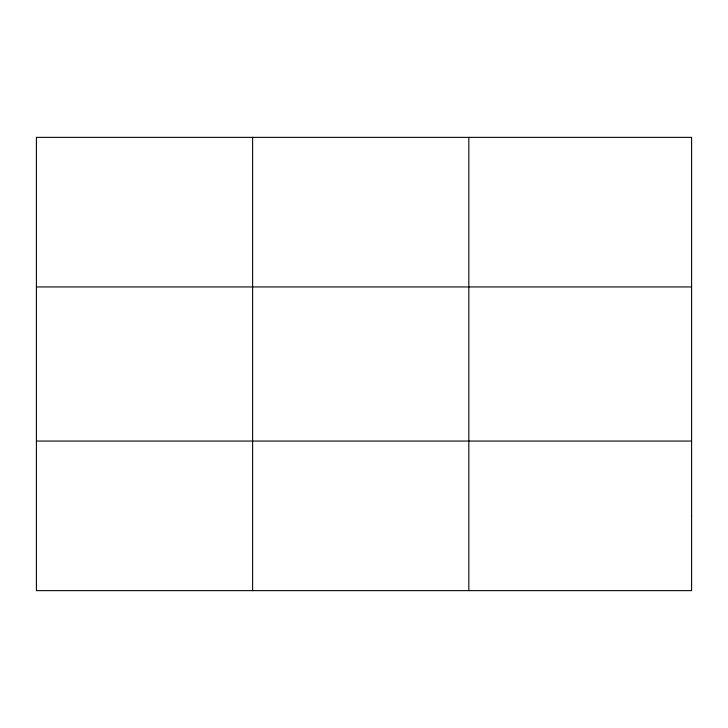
<?xml version="1.0" encoding="UTF-8"?>
<svg xmlns="http://www.w3.org/2000/svg" width="728" height="728" viewBox="0 0 728 728"><rect width="100%" height="100%" fill="white"/><g stroke="black" fill="none" stroke-linecap="round" stroke-linejoin="round"><path stroke-width="1.09" d="M252.616 137.364L252.616 590.635M468.832 137.364L468.832 590.635M36.4 286.941L691.6 286.941M36.4 441.059L691.6 441.059M691.6 515.843L691.6 590.635L36.4 590.635L36.4 137.364L691.6 137.364L691.6 515.843"/></g></svg>
